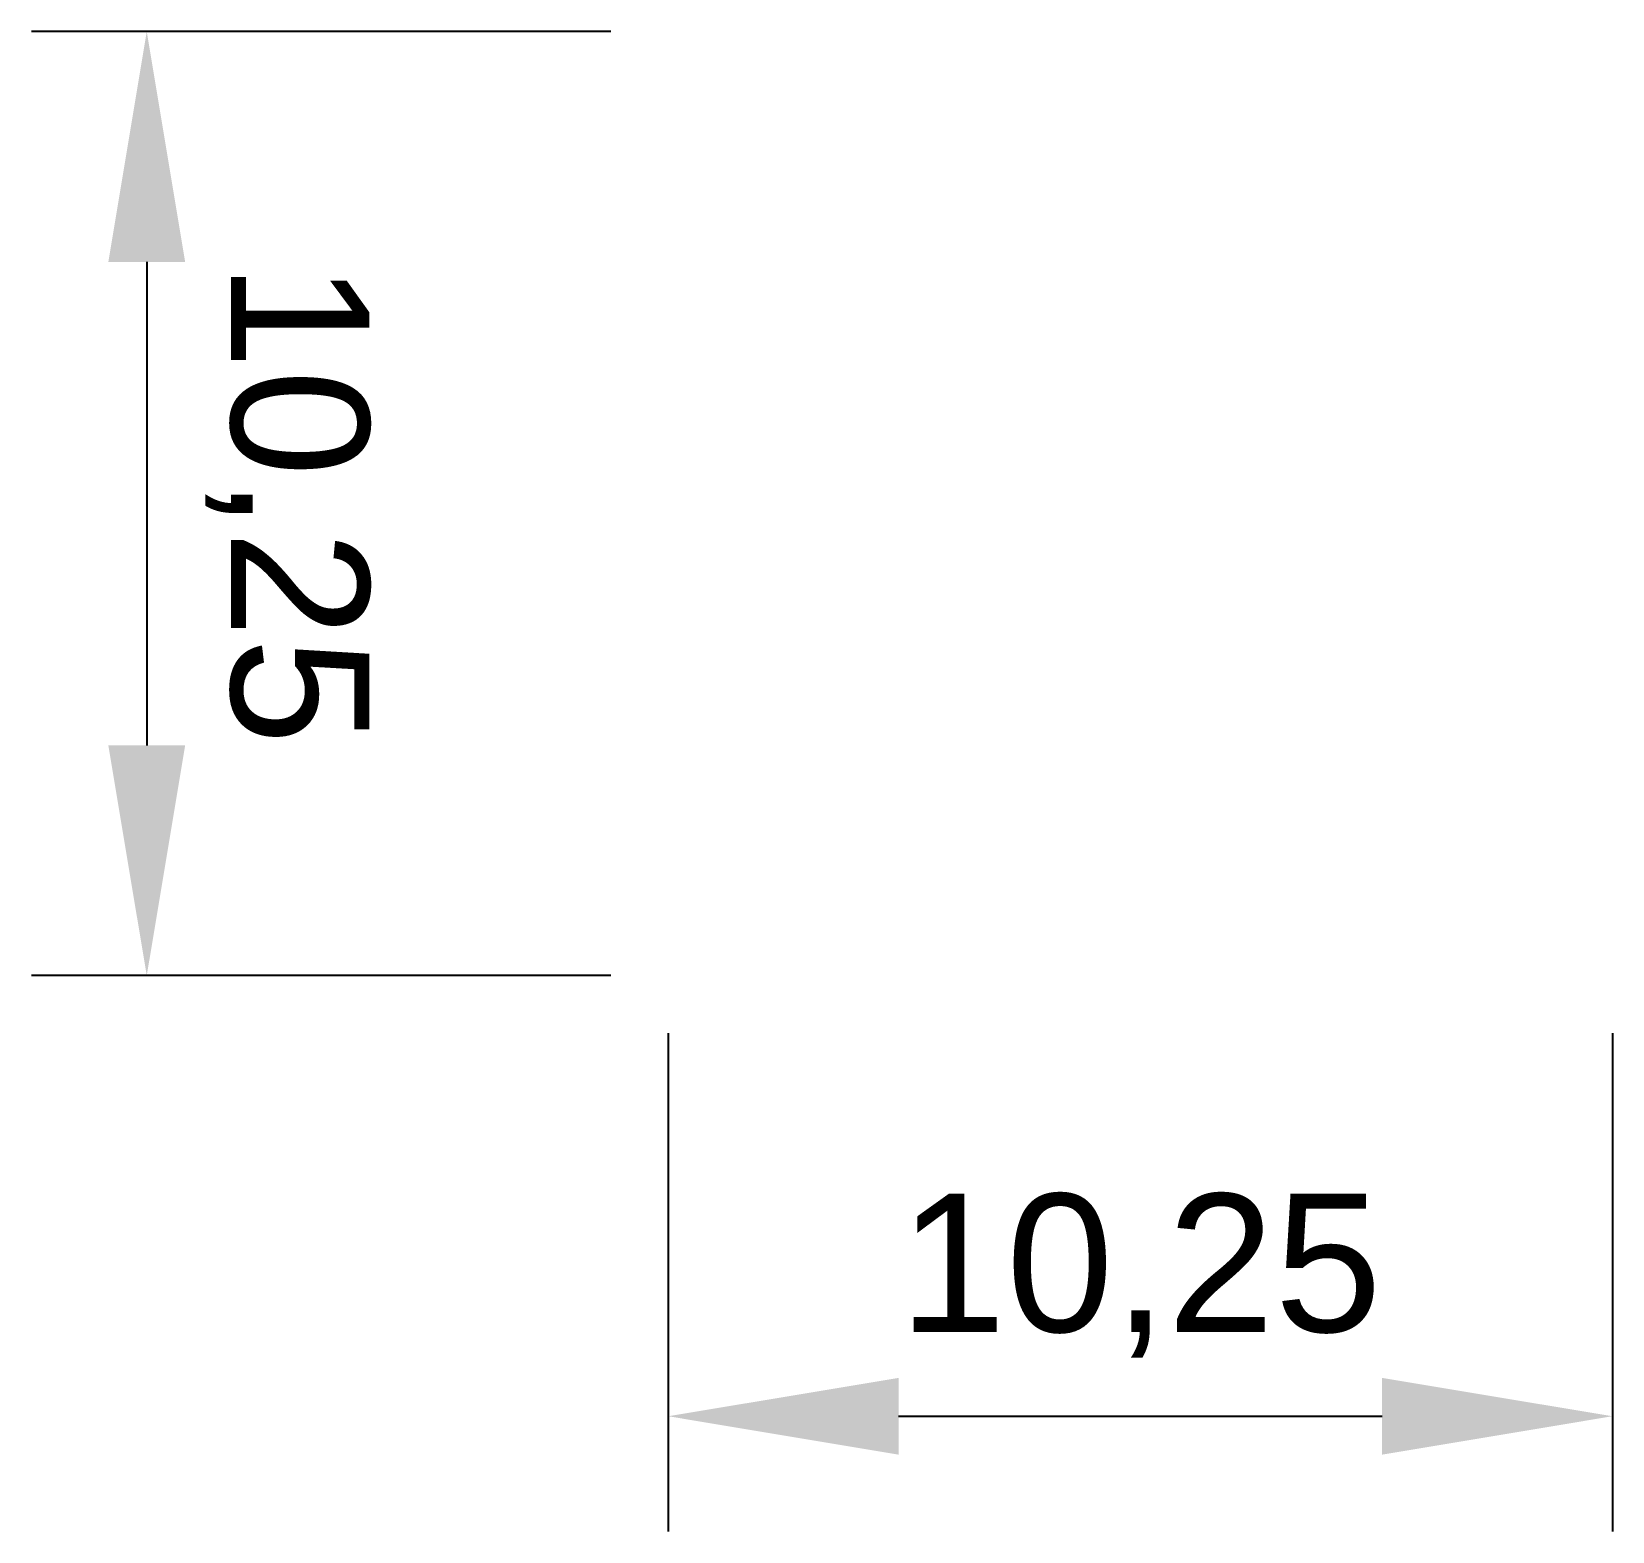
# Model space of a CAD drawing. Header units: centimetres. Extents: x 43.1 to 60.3, y 44 to 60.3.
import ezdxf

# ---------------------------------------------------------------- set-up
doc = ezdxf.new("R2010")
doc.units = ezdxf.units.CM
doc.styles.add('Annotative', font='arial.ttf')
doc.styles.get("Standard").update_dxf_attribs({"font": 'arial.ttf'})
doc.dimstyles.new('ISO-25', dxfattribs={"dimtxt": 1.5, "dimasz": 2.5, "dimexe": 1.25, "dimexo": 0.625, "dimtad": 1, "dimtxsty": 'Standard', "dimcen": 2.5, "dimadec": 0, "dimazin": 0, "dimtfac": 1, "dimtmove": 0, "dimatfit": 3, "dimfxl": 1, "dimarcsym": 0})

# ---------------------------------------------------------------- blocks, each defined once
blk = doc.blocks.new('*D12')
at = {"color": 0, "lineweight": -2, "transparency": 16777216}
for p, q in [((49.375, 60.25), (43.088, 60.25)), ((44.338, 57.75), (44.338, 52.5)), ((49.375, 50), (43.088, 50))]:
    blk.add_line(p, q, dxfattribs=at)
at = {"color": 0, "transparency": 16777216}
for points in [[(44.755, 57.75), (43.921, 57.75), (44.338, 60.25)], [(44.755, 52.5), (43.921, 52.5), (44.338, 50)]]:
    blk.add_solid(points, dxfattribs=at)
at = {"layer": 'Defpoints', "color": 0, "transparency": 16777216}
for p in [(50, 60.25), (44.338, 50), (50, 50)]:
    blk.add_point(p, dxfattribs=at)
at = {"color": 0, "transparency": 16777216, "insert": (45.864, 55.125), "char_height": 1.5, "attachment_point": 5, "rotation": 270, "style": 'Annotative'}
blk.add_mtext('10,25', dxfattribs=at)
blk = doc.blocks.new('*D13')
at = {"color": 0, "lineweight": -2, "transparency": 16777216}
for p, q in [((50, 49.375), (50, 43.966)), ((60.25, 49.375), (60.25, 43.966)), ((52.5, 45.216), (57.75, 45.216))]:
    blk.add_line(p, q, dxfattribs=at)
at = {"color": 0, "transparency": 16777216}
for points in [[(52.5, 45.632), (52.5, 44.799), (50, 45.216)], [(57.75, 45.632), (57.75, 44.799), (60.25, 45.216)]]:
    blk.add_solid(points, dxfattribs=at)
at = {"layer": 'Defpoints', "color": 0, "transparency": 16777216}
for p in [(50, 50, -0.5), (60.25, 50, -0.5), (60.25, 45.216)]:
    blk.add_point(p, dxfattribs=at)
at = {"color": 0, "transparency": 16777216, "insert": (55.125, 46.742), "char_height": 1.5, "attachment_point": 5}
blk.add_mtext('10,25', dxfattribs=at)

msp = doc.modelspace()

# ---------------------------------------------------------------- dimensions: what is measured, and where the dimension line sits
dim = msp.add_linear_dim(base=(44.338, 50, 0.5), p1=(50, 60.25, 0.5), p2=(50, 50, 0.5), angle=270, dimstyle='ISO-25', override={"dimtxsty": 'Annotative'})
dim.commit()
dim.dimension.update_dxf_attribs({"geometry": '*D12', "text_midpoint": (45.864, 55.125, 0.5)})
dim = msp.add_aligned_dim(p1=(50, 50), p2=(60.25, 50), distance=-4.784, dimstyle='ISO-25')
dim.commit()
dim.dimension.update_dxf_attribs({"geometry": '*D13', "text_midpoint": (55.125, 46.742, 0.5)})

doc.saveas('drawing.dxf')
